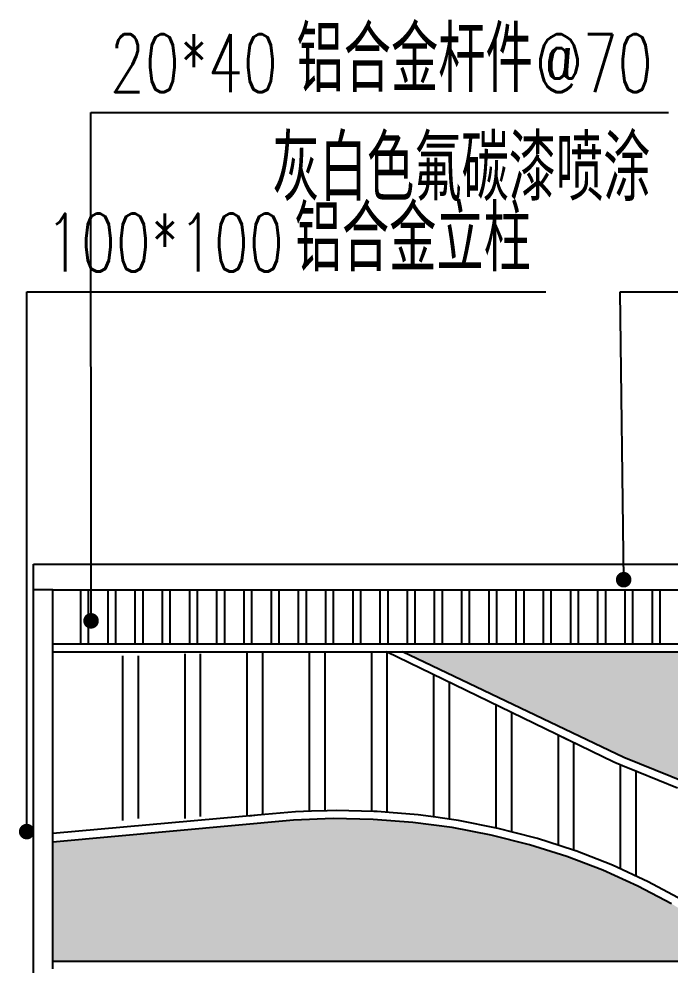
# Model space of a CAD drawing. Extents: x 396092 to 455492, y 17293 to 132793.
# Drawn here: x 400315 to 401990, y 39238 to 41670 of the extents above; entities that cross this region are included whole.
import ezdxf

# ---------------------------------------------------------------- set-up
doc = ezdxf.new("R2010")
doc.units = 0
doc.header["$LTSCALE"] = 1000
doc.header["$MEASUREMENT"] = 0
for name, color, linetype in [('DIM_LEAD', 3, 'Continuous'), ('MU', 34, 'Continuous'), ('PUB_TEXT', 7, 'Continuous')]:
    doc.layers.add(name, color=color, linetype=linetype)
doc.styles.add('_TCH_DIM', font='SIMPLEX', dxfattribs={"bigfont": 'GBCBIG'})

msp = doc.modelspace()

# ---------------------------------------------------------------- hatches: boundary and pattern name
h = msp.add_hatch()
h.set_pattern_fill('HEX', color=8, scale=20)
h.set_pattern_definition([(0, (113396.092, 13306.69), (0, 32.99556), [19.05, -38.1]), (120, (113396.092, 13306.69), (-28.574993, -16.49778), [19.05, -38.1]), (60, (113415.142, 13306.69), (-28.574993, 16.49778), [19.05, -38.1])])
h.paths.add_polyline_path([(401907.1, 39441.1), (401817, 39481.7), (401723.8, 39517.2), (401627.9, 39547.4), (401529.7, 39572.1), (401429.7, 39591.3), (401328.3, 39604.8), (401226.1, 39612.6), (401123.5, 39614.6), (401020.9, 39610.9), (400402.7, 39553.6), (400402.7, 39248), (402235.6, 39248), (401993.7, 39395.5)])
h.paths.add_polyline_path([(402492.6, 39824.6), (402021.7, 40043), (401318.5, 40043), (401302, 40043), (401871.2, 39771.6), (402032.4, 39706.4), (402198.6, 39650.5), (402369, 39604.1), (402542.8, 39567.4), (402719.3, 39540.7, 0.106711), (404002.7, 39578.3), (404002.7, 39727.1, -0.078688), (403034.2, 39694.1), (402943.6, 39703), (402849.9, 39717.5), (402757.6, 39736.9), (402667, 39761.3), (402578.5, 39790.6)])
h.paths.add_polyline_path([(404002.7, 40043), (402101.1, 40043), (402462.9, 39861.3), (402550.6, 39823.8), (402641.3, 39791.4), (402734.4, 39764.3), (402829.6, 39742.5), (402926.4, 39726.2), (403024.3, 39715.5, 0.080022), (404002.7, 39747.5)], flags=17)

# ---------------------------------------------------------------- linework, layer by layer
at = {"layer": 'DIM_LEAD'}
for p, q in [((400500.6, 40122.9), (400499.9, 41429.5)), ((400499.9, 41429.5), (401985.8, 41429.5)), ((400335.1, 39581.1), (400335.1, 40968.4)), ((400335.1, 40968.4), (401670.6, 40968.4)), ((401870.4, 40228.6), (401861.1, 40968.4)), ((401861.1, 40968.4), (403196.6, 40968.4))]:
    msp.add_line(p, q, dxfattribs=at)
at = {"layer": 'DIM_LEAD', "const_width": 20}
for points in [[(401870.5, 40218.6, 1), (401870.3, 40238.6, 1)], [(400500.6, 40112.9, 1), (400500.6, 40132.9, 1)], [(400335.1, 39571.1, 1), (400335.1, 39591.1, 1)]]:
    msp.add_lwpolyline(points, format="xyb", close=True, dxfattribs=at)
at = {"layer": 'MU', "color": 37}
for p, q in [((400352.7, 39168), (400352.7, 40268.5)), ((400402.7, 40203), (400352.7, 40203)), ((400402.7, 40063), (400402.7, 40203)), ((400402.7, 40203), (404002.7, 40203)), ((400402.7, 40043), (400402.7, 40063)), ((404002.7, 40063), (400402.7, 40063)), ((400402.7, 39608.9), (400402.7, 40043)), ((400402.7, 40043), (400907.5, 40043)), ((400742.5, 39614.9), (400742.5, 40038.1)), ((400782.5, 39619.6), (400782.5, 40038.1)), ((400902.5, 39619.8), (400902.5, 40043)), ((400907.5, 40043), (400947.5, 40043)), ((400942.5, 39624.5), (400942.5, 40043)), ((400947.5, 40043), (401067.5, 40043)), ((401062.5, 39633.1), (401062.5, 40043)), ((401067.5, 40043), (401107.5, 40043)), ((401102.5, 39634.4), (401102.5, 40043)), ((401107.5, 40043), (401227.5, 40043)), ((401222.5, 39633.1), (401222.5, 40043)), ((401227.5, 40043), (401267.5, 40043)), ((401844.9, 39759.8), (401260.1, 40043)), ((401262.5, 39630.6), (401262.5, 40043)), ((401267.5, 40043), (401282, 40043)), ((401282, 40043), (401318.5, 40043)), ((401871.2, 39771.6), (401302, 40043)), ((401318.5, 40043), (402070.9, 40043)), ((400582.5, 39609.9), (400582.5, 40033.1)), ((400622.5, 39614.6), (400622.5, 40033.1)), ((401382.5, 39618.5), (401382.5, 39983.7)), ((401422.5, 39612.9), (401422.5, 39964.4)), ((401542.5, 39590.5), (401542.5, 39906.3)), ((401582.5, 39580.4), (401582.5, 39886.9)), ((401707.5, 39826.3), (401686.6, 39836.5)), ((401702.5, 39545.9), (401702.5, 39828.8)), ((401747.5, 39807), (401707.5, 39826.3)), ((401742.5, 39533), (401742.5, 39809.4)), ((402032.4, 39706.4), (401871.2, 39771.6)), ((401867.5, 39750.5), (401844.9, 39759.8)), ((401862.5, 39484.9), (401862.5, 39752.6)), ((401907.5, 39734.1), (401867.5, 39750.5)), ((401902.5, 39466.4), (401902.5, 39736.2)), ((402009.2, 39692.4), (401907.5, 39734.1)), ((400947.5, 39624.9), (400402.7, 39576.5)), ((400921.6, 39622.6), (400907.5, 39620.6)), ((401026.3, 39632), (400947.5, 39624.9)), ((401067.5, 39633.3), (401026.3, 39632)), ((401107.5, 39634.6), (401067.5, 39633.3)), ((401131.5, 39635.3), (401107.5, 39634.6)), ((401227.5, 39633), (401131.5, 39635.3)), ((401236.8, 39632.7), (401227.5, 39633)), ((401267.5, 39630.2), (401236.8, 39632.7)), ((401341.6, 39624.2), (401267.5, 39630.2)), ((401387.5, 39617.8), (401341.6, 39624.2)), ((401020.9, 39610.9), (400402.7, 39553.6)), ((400402.7, 39587.8), (400402.7, 39608.9)), ((401123.5, 39614.6), (401020.9, 39610.9)), ((401226.1, 39612.6), (401123.5, 39614.6)), ((401328.3, 39604.8), (401226.1, 39612.6)), ((401429.7, 39591.3), (401328.3, 39604.8)), ((401427.5, 39612.2), (401387.5, 39617.8)), ((401445.5, 39609.7), (401427.5, 39612.2)), ((401547.5, 39589.5), (401445.5, 39609.7)), ((400402.7, 39228), (400402.7, 39587.8)), ((401529.7, 39572.1), (401429.7, 39591.3)), ((401627.9, 39547.4), (401529.7, 39572.1)), ((401547.9, 39589.4), (401547.5, 39589.5)), ((401587.5, 39579.1), (401547.9, 39589.4)), ((401648.4, 39563.4), (401587.5, 39579.1)), ((401723.8, 39517.2), (401627.9, 39547.4)), ((401707.5, 39544.3), (401648.4, 39563.4)), ((401746.4, 39531.7), (401707.5, 39544.3)), ((401747.5, 39531.3), (401746.4, 39531.7)), ((401841.7, 39494.5), (401747.5, 39531.3)), ((401817, 39481.7), (401723.8, 39517.2)), ((401907.1, 39441.1), (401817, 39481.7)), ((401867.5, 39482.6), (401841.7, 39494.5)), ((401907.5, 39464.1), (401867.5, 39482.6)), ((401933.6, 39452.1), (401907.5, 39464.1)), ((402021.8, 39404.5), (401933.6, 39452.1)), ((401993.7, 39395.5), (401907.1, 39441.1)), ((400402.7, 39248), (402296.7, 39248))]:
    msp.add_line(p, q, dxfattribs=at)
for points in [[(400352.7, 40268.5), (404052.7, 40268.5)], [(400474.3, 40063), (400474.3, 40203)], [(400494.3, 40063), (400494.3, 40203)], [(400544.3, 40063), (400544.3, 40203)], [(400564.3, 40063), (400564.3, 40203)], [(400614.3, 40063), (400614.3, 40203)], [(400634.3, 40063), (400634.3, 40203)], [(400684.3, 40063), (400684.3, 40203)], [(400704.3, 40063), (400704.3, 40203)], [(400754.3, 40063), (400754.3, 40203)], [(400774.3, 40063), (400774.3, 40203)], [(400824.3, 40063), (400824.3, 40203)], [(400844.3, 40063), (400844.3, 40203)], [(400894.3, 40063), (400894.3, 40203)], [(400914.3, 40063), (400914.3, 40203)], [(400964.3, 40063), (400964.3, 40203)], [(400984.3, 40063), (400984.3, 40203)], [(401034.3, 40063), (401034.3, 40203)], [(401054.3, 40063), (401054.3, 40203)], [(401104.3, 40063), (401104.3, 40203)], [(401124.3, 40063), (401124.3, 40203)], [(401174.3, 40063), (401174.3, 40203)], [(401194.3, 40063), (401194.3, 40203)], [(401244.3, 40063), (401244.3, 40203)], [(401264.3, 40063), (401264.3, 40203)], [(401314.3, 40063), (401314.3, 40203)], [(401334.3, 40063), (401334.3, 40203)], [(401384.3, 40063), (401384.3, 40203)], [(401404.3, 40063), (401404.3, 40203)], [(401454.3, 40063), (401454.3, 40203)], [(401474.3, 40063), (401474.3, 40203)], [(401524.3, 40063), (401524.3, 40203)], [(401544.3, 40063), (401544.3, 40203)], [(401594.3, 40063), (401594.3, 40203)], [(401614.3, 40063), (401614.3, 40203)], [(401664.3, 40063), (401664.3, 40203)], [(401684.3, 40063), (401684.3, 40203)], [(401734.3, 40063), (401734.3, 40203)], [(401754.3, 40063), (401754.3, 40203)], [(401804.3, 40063), (401804.3, 40203)], [(401824.3, 40063), (401824.3, 40203)], [(401874.3, 40063), (401874.3, 40203)], [(401894.3, 40063), (401894.3, 40203)], [(401944.3, 40063), (401944.3, 40203)], [(401964.3, 40063), (401964.3, 40203)]]:
    msp.add_lwpolyline(points, dxfattribs=at)

# ---------------------------------------------------------------- texts
at = {"layer": 'PUB_TEXT', "style": '_TCH_DIM'}
for s, p in [('铝合金杆件', (401029, 41482)), ('灰白色氟碳漆喷涂', (400967.1, 41202)), ('铝合金立柱', (401024.2, 41020.9))]:
    msp.add_text(s, height=168.79, dxfattribs=at).set_placement(p)
at = {"layer": 'PUB_TEXT', "style": '_TCH_DIM', "width": 0.705882}
for s, p in [('20*40', (400549, 41482)), ('@70', (401643.3, 41482)), ('100*100', (400384.2, 41020.9))]:
    msp.add_text(s, height=148.75, dxfattribs=at).set_placement(p)

doc.saveas('drawing.dxf')
